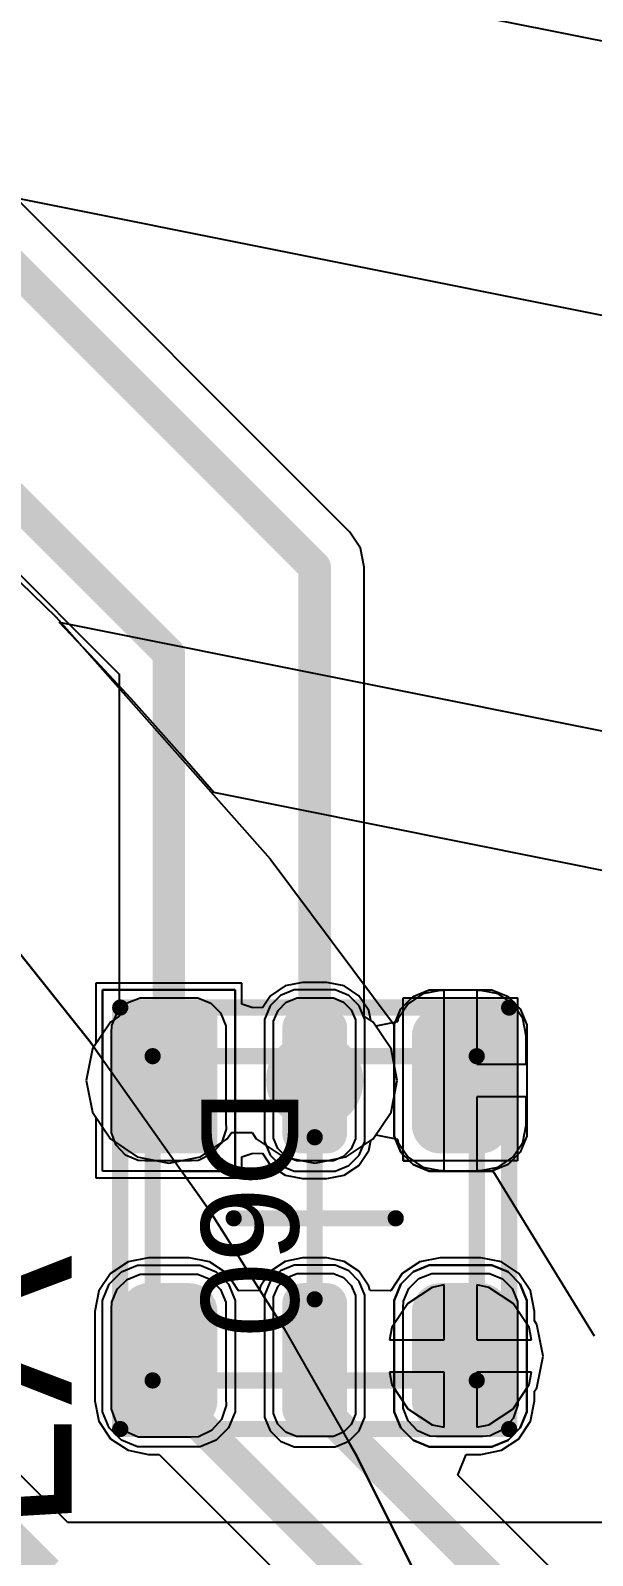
# Model space of a CAD drawing. Header units: inches. Extents: x -27 to 142, y -1 to 42.
# Drawn here: x 81.25 to 84.71, y 26.75 to 36.16 of the extents above; entities that cross this region are included whole.
import ezdxf

# ---------------------------------------------------------------- set-up
doc = ezdxf.new("R2010")
doc.units = ezdxf.units.IN
for name, color, linetype in [('Bottom Layer', 5, 'Continuous'), ('Bottom Overlay', 54, 'Continuous'), ('Mechanical 13', 56, 'Continuous'), ('Mechanical 15', 56, 'Continuous'), ('Top Layer', 1, 'Continuous'), ('Top Overlay', 2, 'Continuous'), ('Top Paste', 8, 'Continuous'), ('Top Solder', 216, 'Continuous'), ('Via Holes', 16, 'Continuous')]:
    doc.layers.add(name, color=color, linetype=linetype)
doc.styles.add('Arial', font='', dxfattribs={"height": 0.2})
doc.styles.get('Arial').set_extended_font_data('Arial')

# ---------------------------------------------------------------- blocks, each defined once
blk = doc.blocks.new('APA_RGB_LED_2020_832')
at = {"layer": 'Top Layer'}
h = blk.add_hatch(color=1, dxfattribs=at)
edge = h.paths.add_edge_path()
edge.add_arc((-1.125, 1.025), 0.125, 90, 180)
edge.add_line((-1.25, 1.025), (-1.25, 0.775))
edge.add_arc((-1.125, 0.775), 0.125, 180, 270)
edge.add_line((-1.125, 0.65), (-0.575, 0.65))
edge.add_arc((-0.575, 0.775), 0.125, 270, 360)
edge.add_line((-0.45, 0.775), (-0.45, 1.025))
edge.add_arc((-0.575, 1.025), 0.125, 0, 90)
edge.add_line((-0.575, 1.15), (-1.125, 1.15))
h = blk.add_hatch(color=1, dxfattribs=at)
edge = h.paths.add_edge_path()
edge.add_arc((0.575, 1.025), 0.125, 90, 180)
edge.add_line((0.45, 1.025), (0.45, 0.775))
edge.add_arc((0.575, 0.775), 0.125, 180, 270)
edge.add_line((0.575, 0.65), (1.125, 0.65))
edge.add_arc((1.125, 0.775), 0.125, 270, 360)
edge.add_line((1.25, 0.775), (1.25, 1.025))
edge.add_arc((1.125, 1.025), 0.125, 0, 90)
edge.add_line((1.125, 1.15), (0.575, 1.15))
h = blk.add_hatch(color=1, dxfattribs=at)
edge = h.paths.add_edge_path()
edge.add_arc((-1.175, 0.075), 0.075, 90, 180)
edge.add_line((-1.25, 0.075), (-1.25, -0.075))
edge.add_arc((-1.175, -0.075), 0.075, 180, 270)
edge.add_line((-1.175, -0.15), (-0.525, -0.15))
edge.add_arc((-0.525, -0.075), 0.075, 270, 360)
edge.add_line((-0.45, -0.075), (-0.45, 0.075))
edge.add_arc((-0.525, 0.075), 0.075, 0, 90)
edge.add_line((-0.525, 0.15), (-1.175, 0.15))
h = blk.add_hatch(color=1, dxfattribs=at)
edge = h.paths.add_edge_path()
edge.add_arc((0.525, 0.075), 0.075, 90, 180)
edge.add_line((0.45, 0.075), (0.45, -0.075))
edge.add_arc((0.525, -0.075), 0.075, 180, 270)
edge.add_line((0.525, -0.15), (1.175, -0.15))
edge.add_arc((1.175, -0.075), 0.075, 270, 360)
edge.add_line((1.25, -0.075), (1.25, 0.075))
edge.add_arc((1.175, 0.075), 0.075, 0, 90)
edge.add_line((1.175, 0.15), (0.525, 0.15))
blk.add_hatch(color=1, dxfattribs=at).paths.add_polyline_path([(-1.25, -0.65), (-0.45, -0.65), (-0.45, -1.15), (-1.25, -1.15)])
h = blk.add_hatch(color=1, dxfattribs=at)
edge = h.paths.add_edge_path()
edge.add_arc((0.575, -0.775), 0.125, 90, 180)
edge.add_line((0.45, -0.775), (0.45, -1.025))
edge.add_arc((0.575, -1.025), 0.125, 180, 270)
edge.add_line((0.575, -1.15), (1.125, -1.15))
edge.add_arc((1.125, -1.025), 0.125, 270, 360)
edge.add_line((1.25, -1.025), (1.25, -0.775))
edge.add_arc((1.125, -0.775), 0.125, 0, 90)
edge.add_line((1.125, -0.65), (0.575, -0.65))
at = {"layer": 'Top Paste'}
h = blk.add_hatch(color=8, dxfattribs=at)
edge = h.paths.add_edge_path()
edge.add_arc((-1.125, 1.025), 0.125, 90, 180)
edge.add_line((-1.25, 1.025), (-1.25, 0.775))
edge.add_arc((-1.125, 0.775), 0.125, 180, 270)
edge.add_line((-1.125, 0.65), (-0.575, 0.65))
edge.add_arc((-0.575, 0.775), 0.125, 270, 360)
edge.add_line((-0.45, 0.775), (-0.45, 1.025))
edge.add_arc((-0.575, 1.025), 0.125, 0, 90)
edge.add_line((-0.575, 1.15), (-1.125, 1.15))
h = blk.add_hatch(color=8, dxfattribs=at)
edge = h.paths.add_edge_path()
edge.add_arc((0.575, 1.025), 0.125, 90, 180)
edge.add_line((0.45, 1.025), (0.45, 0.775))
edge.add_arc((0.575, 0.775), 0.125, 180, 270)
edge.add_line((0.575, 0.65), (1.125, 0.65))
edge.add_arc((1.125, 0.775), 0.125, 270, 360)
edge.add_line((1.25, 0.775), (1.25, 1.025))
edge.add_arc((1.125, 1.025), 0.125, 0, 90)
edge.add_line((1.125, 1.15), (0.575, 1.15))
h = blk.add_hatch(color=8, dxfattribs=at)
edge = h.paths.add_edge_path()
edge.add_arc((-1.175, 0.075), 0.075, 90, 180)
edge.add_line((-1.25, 0.075), (-1.25, -0.075))
edge.add_arc((-1.175, -0.075), 0.075, 180, 270)
edge.add_line((-1.175, -0.15), (-0.525, -0.15))
edge.add_arc((-0.525, -0.075), 0.075, 270, 360)
edge.add_line((-0.45, -0.075), (-0.45, 0.075))
edge.add_arc((-0.525, 0.075), 0.075, 0, 90)
edge.add_line((-0.525, 0.15), (-1.175, 0.15))
h = blk.add_hatch(color=8, dxfattribs=at)
edge = h.paths.add_edge_path()
edge.add_arc((0.525, 0.075), 0.075, 90, 180)
edge.add_line((0.45, 0.075), (0.45, -0.075))
edge.add_arc((0.525, -0.075), 0.075, 180, 270)
edge.add_line((0.525, -0.15), (1.175, -0.15))
edge.add_arc((1.175, -0.075), 0.075, 270, 360)
edge.add_line((1.25, -0.075), (1.25, 0.075))
edge.add_arc((1.175, 0.075), 0.075, 0, 90)
edge.add_line((1.175, 0.15), (0.525, 0.15))
blk.add_hatch(color=8, dxfattribs=at).paths.add_polyline_path([(-1.25, -0.65), (-0.45, -0.65), (-0.45, -1.15), (-1.25, -1.15)])
h = blk.add_hatch(color=8, dxfattribs=at)
edge = h.paths.add_edge_path()
edge.add_arc((0.575, -0.775), 0.125, 90, 180)
edge.add_line((0.45, -0.775), (0.45, -1.025))
edge.add_arc((0.575, -1.025), 0.125, 180, 270)
edge.add_line((0.575, -1.15), (1.125, -1.15))
edge.add_arc((1.125, -1.025), 0.125, 270, 360)
edge.add_line((1.25, -1.025), (1.25, -0.775))
edge.add_arc((1.125, -0.775), 0.125, 0, 90)
edge.add_line((1.125, -0.65), (0.575, -0.65))
at = {"layer": 'Top Solder'}
h = blk.add_hatch(color=216, dxfattribs=at)
edge = h.paths.add_edge_path()
edge.add_arc((-1.125, 1.025), 0.175, 90, 180)
edge.add_line((-1.3, 1.025), (-1.3, 0.775))
edge.add_arc((-1.125, 0.775), 0.175, 180, 270)
edge.add_line((-1.125, 0.6), (-0.575, 0.6))
edge.add_arc((-0.575, 0.775), 0.175, 270, 360)
edge.add_line((-0.4, 0.775), (-0.4, 1.025))
edge.add_arc((-0.575, 1.025), 0.175, 0, 90)
edge.add_line((-0.575, 1.2), (-1.125, 1.2))
h = blk.add_hatch(color=216, dxfattribs=at)
edge = h.paths.add_edge_path()
edge.add_arc((0.575, 1.025), 0.175, 90, 180)
edge.add_line((0.4, 1.025), (0.4, 0.775))
edge.add_arc((0.575, 0.775), 0.175, 180, 270)
edge.add_line((0.575, 0.6), (1.125, 0.6))
edge.add_arc((1.125, 0.775), 0.175, 270, 360)
edge.add_line((1.3, 0.775), (1.3, 1.025))
edge.add_arc((1.125, 1.025), 0.175, 0, 90)
edge.add_line((1.125, 1.2), (0.575, 1.2))
h = blk.add_hatch(color=216, dxfattribs=at)
edge = h.paths.add_edge_path()
edge.add_arc((-1.175, 0.075), 0.125, 90, 180)
edge.add_line((-1.3, 0.075), (-1.3, -0.075))
edge.add_arc((-1.175, -0.075), 0.125, 180, 270)
edge.add_line((-1.175, -0.2), (-0.525, -0.2))
edge.add_arc((-0.525, -0.075), 0.125, 270, 360)
edge.add_line((-0.4, -0.075), (-0.4, 0.075))
edge.add_arc((-0.525, 0.075), 0.125, 0, 90)
edge.add_line((-0.525, 0.2), (-1.175, 0.2))
h = blk.add_hatch(color=216, dxfattribs=at)
edge = h.paths.add_edge_path()
edge.add_arc((0.525, 0.075), 0.125, 90, 180)
edge.add_line((0.4, 0.075), (0.4, -0.075))
edge.add_arc((0.525, -0.075), 0.125, 180, 270)
edge.add_line((0.525, -0.2), (1.175, -0.2))
edge.add_arc((1.175, -0.075), 0.125, 270, 360)
edge.add_line((1.3, -0.075), (1.3, 0.075))
edge.add_arc((1.175, 0.075), 0.125, 0, 90)
edge.add_line((1.175, 0.2), (0.525, 0.2))
blk.add_hatch(color=216, dxfattribs=at).paths.add_polyline_path([(-1.3, -0.6), (-0.4, -0.6), (-0.4, -1.2), (-1.3, -1.2)])
h = blk.add_hatch(color=216, dxfattribs=at)
edge = h.paths.add_edge_path()
edge.add_arc((0.575, -0.775), 0.175, 90, 180)
edge.add_line((0.4, -0.775), (0.4, -1.025))
edge.add_arc((0.575, -1.025), 0.175, 180, 270)
edge.add_line((0.575, -1.2), (1.125, -1.2))
edge.add_arc((1.125, -1.025), 0.175, 270, 360)
edge.add_line((1.3, -1.025), (1.3, -0.775))
edge.add_arc((1.125, -0.775), 0.175, 0, 90)
edge.add_line((1.125, -0.6), (0.575, -0.6))
at = {"layer": 'Mechanical 13'}
for points in [[(1, 1, 0.1, 0.1, 0), (-1, 1, 0.1, 0.1, 0)], [(-1, -1, 0.1, 0.1, 0), (-1, 1, 0.1, 0.1, 0)], [(1, -1, 0.1, 0.1, 0), (1, 1, 0.1, 0.1, 0)], [(1, -1, 0.1, 0.1, 0), (-1, -1, 0.1, 0.1, 0)]]:
    blk.add_lwpolyline(points, format="xyseb", dxfattribs=at)
for points in [[(-1.025, 1, 0.05, 0.05, 1), (-0.975, 1, 0.05, 0.05, 1)], [(-1.025, 1, 0.05, 0.05, 1), (-0.975, 1, 0.05, 0.05, 1)], [(0.975, 1, 0.05, 0.05, 1), (1.025, 1, 0.05, 0.05, 1)], [(0.975, 1, 0.05, 0.05, 1), (1.025, 1, 0.05, 0.05, 1)], [(-1.025, -1, 0.05, 0.05, 1), (-0.975, -1, 0.05, 0.05, 1)], [(-1.025, -1, 0.05, 0.05, 1), (-0.975, -1, 0.05, 0.05, 1)], [(0.975, -1, 0.05, 0.05, 1), (1.025, -1, 0.05, 0.05, 1)], [(0.975, -1, 0.05, 0.05, 1), (1.025, -1, 0.05, 0.05, 1)]]:
    blk.add_lwpolyline(points, format="xyseb", close=True, dxfattribs=at)
at = {"layer": 'Mechanical 15'}
for points in [[(-1.3, -1.2, 0.1, 0.1, 0), (-1.3, 1.2, 0.1, 0.1, 0)], [(1.3, 1.2, 0.1, 0.1, 0), (-1.3, 1.2, 0.1, 0.1, 0)], [(1.3, -1.2, 0.1, 0.1, 0), (1.3, 1.2, 0.1, 0.1, 0)], [(0, -0.5, 0.1, 0.1, 0), (0, 0.5, 0.1, 0.1, 0)], [(0.5, 0, 0.1, 0.1, 0), (-0.5, 0, 0.1, 0.1, 0)], [(1.3, -1.2, 0.1, 0.1, 0), (-1.3, -1.2, 0.1, 0.1, 0)]]:
    blk.add_lwpolyline(points, format="xyseb", dxfattribs=at)
for points in [[(-1.325, 1.2, 0.05, 0.05, 1), (-1.275, 1.2, 0.05, 0.05, 1)], [(-1.325, 1.2, 0.05, 0.05, 1), (-1.275, 1.2, 0.05, 0.05, 1)], [(1.275, 1.2, 0.05, 0.05, 1), (1.325, 1.2, 0.05, 0.05, 1)], [(1.275, 1.2, 0.05, 0.05, 1), (1.325, 1.2, 0.05, 0.05, 1)], [(-0.025, 0.5, 0.05, 0.05, 1), (0.025, 0.5, 0.05, 0.05, 1)], [(-0.525, 0, 0.05, 0.05, 1), (-0.475, 0, 0.05, 0.05, 1)], [(0.475, 0, 0.05, 0.05, 1), (0.525, 0, 0.05, 0.05, 1)], [(-0.025, -0.5, 0.05, 0.05, 1), (0.025, -0.5, 0.05, 0.05, 1)], [(-1.325, -1.2, 0.05, 0.05, 1), (-1.275, -1.2, 0.05, 0.05, 1)], [(-1.325, -1.2, 0.05, 0.05, 1), (-1.275, -1.2, 0.05, 0.05, 1)], [(1.275, -1.2, 0.05, 0.05, 1), (1.325, -1.2, 0.05, 0.05, 1)], [(1.275, -1.2, 0.05, 0.05, 1), (1.325, -1.2, 0.05, 0.05, 1)]]:
    blk.add_lwpolyline(points, format="xyseb", close=True, dxfattribs=at)
at = {"layer": 'Top Overlay'}
for p, q in [((-1.3689, 1.1929), (-1.2929, 1.2689)), ((-1.2929, 1.2689), (-1.1937, 1.31)), ((-1.1937, 1.31), (-1.14, 1.31)), ((-1.14, 1.31), (-1.14, 1.31)), ((-1.14, 1.31), (-0.56, 1.31)), ((-0.56, 1.31), (-0.5063, 1.31)), ((-0.5063, 1.31), (-0.4071, 1.2689)), ((-0.4071, 1.2689), (-0.3311, 1.1929)), ((0.3311, 1.1929), (0.4071, 1.2689)), ((0.4071, 1.2689), (0.5063, 1.31)), ((0.5063, 1.31), (0.56, 1.31)), ((0.56, 1.31), (0.56, 1.31)), ((0.56, 1.31), (1.14, 1.31)), ((1.14, 1.31), (1.1937, 1.31)), ((1.1937, 1.31), (1.2929, 1.2689)), ((1.2929, 1.2689), (1.3689, 1.1929)), ((-1.41, 1.0937), (-1.3689, 1.1929)), ((-0.3311, 1.1929), (-0.29, 1.0937)), ((0.29, 1.0937), (0.3311, 1.1929)), ((1.3689, 1.1929), (1.41, 1.0937)), ((-1.41, 1.04), (-1.41, 1.0937)), ((-1.41, 0.76), (-1.41, 1.04)), ((-0.29, 1.0937), (-0.29, 1.04)), ((-0.29, 1.04), (-0.29, 1.04)), ((-0.29, 1.04), (-0.29, 0.76)), ((0.29, 1.04), (0.29, 1.0937)), ((0.29, 0.76), (0.29, 1.04)), ((1.41, 1.0937), (1.41, 1.04)), ((1.41, 1.04), (1.41, 1.04)), ((1.41, 1.04), (1.41, 0.76)), ((-1.41, 0.76), (-1.41, 0.76)), ((-1.41, 0.7063), (-1.41, 0.76)), ((-0.29, 0.76), (-0.29, 0.7063)), ((0.29, 0.76), (0.29, 0.76)), ((0.29, 0.7063), (0.29, 0.76)), ((1.41, 0.76), (1.41, 0.7063)), ((-1.3689, 0.6071), (-1.41, 0.7063)), ((-0.29, 0.7063), (-0.3311, 0.6071)), ((0.3311, 0.6071), (0.29, 0.7063)), ((1.41, 0.7063), (1.3689, 0.6071)), ((-1.2929, 0.5311), (-1.3689, 0.6071)), ((-0.3311, 0.6071), (-0.4071, 0.5311)), ((0.4071, 0.5311), (0.3311, 0.6071)), ((1.3689, 0.6071), (1.2929, 0.5311)), ((-1.1937, 0.49), (-1.2929, 0.5311)), ((-1.14, 0.49), (-1.1937, 0.49)), ((-0.56, 0.49), (-1.14, 0.49)), ((-0.5063, 0.49), (-0.56, 0.49)), ((-0.56, 0.49), (-0.56, 0.49)), ((-0.4071, 0.5311), (-0.5063, 0.49)), ((0.5063, 0.49), (0.4071, 0.5311)), ((0.56, 0.49), (0.5063, 0.49)), ((1.14, 0.49), (0.56, 0.49)), ((1.1937, 0.49), (1.14, 0.49)), ((1.14, 0.49), (1.14, 0.49)), ((1.2929, 0.5311), (1.1937, 0.49)), ((-1.2258, 0.31), (-1.3103, 0.275)), ((-1.18, 0.31), (-1.2258, 0.31)), ((-0.52, 0.31), (-1.18, 0.31)), ((-0.4742, 0.31), (-0.52, 0.31)), ((-0.52, 0.31), (-0.52, 0.31)), ((-0.3897, 0.275), (-0.4742, 0.31)), ((0.4743, 0.31), (0.3897, 0.275)), ((0.52, 0.31), (0.4743, 0.31)), ((1.18, 0.31), (0.52, 0.31)), ((1.2258, 0.31), (1.18, 0.31)), ((1.18, 0.31), (1.18, 0.31)), ((1.3103, 0.275), (1.2258, 0.31)), ((-1.375, 0.2103), (-1.41, 0.1257)), ((-1.3103, 0.275), (-1.375, 0.2103)), ((-0.325, 0.2103), (-0.3897, 0.275)), ((-0.29, 0.1257), (-0.325, 0.2103)), ((0.325, 0.2103), (0.29, 0.1257)), ((0.3897, 0.275), (0.325, 0.2103)), ((1.375, 0.2103), (1.3103, 0.275)), ((1.41, 0.1257), (1.375, 0.2103)), ((-1.41, 0.1257), (-1.41, 0.08)), ((-0.29, 0.08), (-0.29, 0.1257)), ((0.29, 0.1257), (0.29, 0.08)), ((1.41, 0.08), (1.41, 0.1257)), ((-1.41, 0.08), (-1.41, -0.08)), ((-1.41, 0.08), (-1.41, 0.08)), ((-0.29, -0.08), (-0.29, 0.08)), ((0.29, 0.08), (0.29, -0.08)), ((0.29, 0.08), (0.29, 0.08)), ((1.41, -0.08), (1.41, 0.08)), ((-1.41, -0.08), (-1.41, -0.1258)), ((-0.29, -0.1258), (-0.29, -0.08)), ((-0.29, -0.08), (-0.29, -0.08)), ((0.29, -0.08), (0.29, -0.1258)), ((1.41, -0.1258), (1.41, -0.08)), ((1.41, -0.08), (1.41, -0.08)), ((-1.41, -0.1258), (-1.375, -0.2103)), ((-0.325, -0.2103), (-0.29, -0.1258)), ((0.29, -0.1258), (0.325, -0.2103)), ((1.375, -0.2103), (1.41, -0.1258)), ((-1.375, -0.2103), (-1.3103, -0.275)), ((-1.3103, -0.275), (-1.2258, -0.31)), ((-0.4742, -0.31), (-0.3897, -0.275)), ((-0.3897, -0.275), (-0.325, -0.2103)), ((0.325, -0.2103), (0.3897, -0.275)), ((0.3897, -0.275), (0.4743, -0.31)), ((1.2258, -0.31), (1.3103, -0.275)), ((1.3103, -0.275), (1.375, -0.2103)), ((-1.2258, -0.31), (-1.18, -0.31)), ((-1.18, -0.31), (-1.18, -0.31)), ((-1.18, -0.31), (-0.52, -0.31)), ((-0.52, -0.31), (-0.4742, -0.31)), ((0.4743, -0.31), (0.52, -0.31)), ((0.52, -0.31), (0.52, -0.31)), ((0.52, -0.31), (1.18, -0.31)), ((1.18, -0.31), (1.2258, -0.31)), ((-1.41, -1.31), (-1.41, -0.49)), ((-1.41, -0.49), (-0.29, -0.49)), ((-0.29, -0.49), (-0.29, -1.31)), ((0.3311, -0.6071), (0.4071, -0.5311)), ((0.4071, -0.5311), (0.5063, -0.49)), ((0.5063, -0.49), (0.56, -0.49)), ((0.56, -0.49), (0.56, -0.49)), ((0.56, -0.49), (1.14, -0.49)), ((1.14, -0.49), (1.1937, -0.49)), ((1.1937, -0.49), (1.2929, -0.5311)), ((1.2929, -0.5311), (1.3689, -0.6071)), ((0.29, -0.7063), (0.3311, -0.6071)), ((1.3689, -0.6071), (1.41, -0.7063)), ((0.29, -0.76), (0.29, -0.7063)), ((1.41, -0.7063), (1.41, -0.76)), ((0.29, -1.04), (0.29, -0.76)), ((1.41, -0.76), (1.41, -0.76)), ((1.41, -0.76), (1.41, -1.04)), ((0.29, -1.04), (0.29, -1.04)), ((0.29, -1.0937), (0.29, -1.04)), ((0.3311, -1.1929), (0.29, -1.0937)), ((1.41, -1.0937), (1.3689, -1.1929)), ((1.41, -1.04), (1.41, -1.0937)), ((0.4071, -1.2689), (0.3311, -1.1929)), ((1.3689, -1.1929), (1.2929, -1.2689)), ((-0.29, -1.31), (-1.41, -1.31)), ((0.5063, -1.31), (0.4071, -1.2689)), ((0.56, -1.31), (0.5063, -1.31)), ((1.14, -1.31), (0.56, -1.31)), ((1.1937, -1.31), (1.14, -1.31)), ((1.14, -1.31), (1.14, -1.31)), ((1.2929, -1.2689), (1.1937, -1.31))]:
    blk.add_line(p, q, dxfattribs=at)
at = {"layer": 'Mechanical 15', "style": 'Arial'}
blk.add_text('D60', height=0.6, dxfattribs=at).set_placement((-0.8, -0.7))

msp = doc.modelspace()

# ---------------------------------------------------------------- hatches: boundary and pattern name
at = {"layer": 'Bottom Layer'}
h = msp.add_hatch(color=5, dxfattribs=at)
edge = h.paths.add_edge_path()
edge.add_arc((82.1, 29.6833), 0.3, 0, 360)
h = msp.add_hatch(color=5, dxfattribs=at)
edge = h.paths.add_edge_path()
edge.add_arc((83, 29.6833), 0.3, 0, 360)
h = msp.add_hatch(color=5, dxfattribs=at)
edge = h.paths.add_edge_path()
edge.add_arc((83.9, 27.9833), 0.3, 0, 360)
at = {"layer": 'Top Layer'}
h = msp.add_hatch(color=1, dxfattribs=at)
edge = h.paths.add_edge_path()
edge.add_arc((82.1, 29.6833), 0.3, 0, 360)
h = msp.add_hatch(color=1, dxfattribs=at)
edge = h.paths.add_edge_path()
edge.add_arc((83, 29.6833), 0.3, 0, 360)
h = msp.add_hatch(color=1, dxfattribs=at)
edge = h.paths.add_edge_path()
edge.add_arc((83.9, 27.9833), 0.3, 0, 360)
at = {"layer": 'Via Holes'}
h = msp.add_hatch(color=7, dxfattribs=at)
edge = h.paths.add_edge_path()
edge.add_arc((82.1, 29.6833), 0.15, 0, 360)
h = msp.add_hatch(color=7, dxfattribs=at)
edge = h.paths.add_edge_path()
edge.add_arc((83, 29.6833), 0.15, 0, 360)
h = msp.add_hatch(color=7, dxfattribs=at)
edge = h.paths.add_edge_path()
edge.add_arc((83.9, 27.9833), 0.15, 0, 360)

# ---------------------------------------------------------------- linework, layer by layer
at = {"layer": 'Bottom Layer'}
for p, q in [((83.2163, 33.0663), (80.3663, 35.9163)), ((79.4644, 34.5197), (81.7941, 32.19)), ((83.2826, 32.9671), (83.2163, 33.0663)), ((83.3059, 32.85), (83.2826, 32.9671)), ((83.3059, 30.0803), (83.3059, 32.85)), ((81.7941, 32.19), (81.7941, 30.0803)), ((81.7395, 30.0438), (81.629, 29.8784)), ((81.7941, 30.0803), (81.7395, 30.0438)), ((83.3605, 30.0438), (83.3059, 30.0803)), ((83.471, 29.8784), (83.3605, 30.0438)), ((81.629, 29.8784), (81.5902, 29.6833)), ((83.5098, 29.6833), (83.471, 29.8784)), ((81.5902, 29.6833), (81.629, 29.4882)), ((83.471, 29.4882), (83.5098, 29.6833)), ((81.629, 29.4882), (81.7395, 29.3228)), ((83.3605, 29.3228), (83.471, 29.4882)), ((82.4605, 29.3228), (82.4865, 29.3618)), ((82.4865, 29.3618), (82.6135, 29.3618)), ((82.6135, 29.3618), (82.6395, 29.3228)), ((81.7395, 29.3228), (81.9049, 29.2123)), ((82.2951, 29.2123), (82.4605, 29.3228)), ((82.6395, 29.3228), (82.8049, 29.2123)), ((83.1951, 29.2123), (83.3605, 29.3228)), ((81.9049, 29.2123), (82.1, 29.1735)), ((82.1, 29.1735), (82.2951, 29.2123)), ((82.8049, 29.2123), (83, 29.1735)), ((83, 29.1735), (83.1951, 29.2123)), ((81.4767, 26.9559), (79.7059, 28.7267)), ((83.8, 28.4222), (83.7244, 28.4072)), ((83.8, 28.0833), (83.8, 28.4222)), ((84.0756, 28.4072), (84, 28.4222)), ((84, 28.4222), (84, 28.0833)), ((83.7244, 28.4072), (83.5756, 28.3077)), ((84.2244, 28.3077), (84.0756, 28.4072)), ((83.5756, 28.3077), (83.4761, 28.1589)), ((84.3239, 28.1589), (84.2244, 28.3077)), ((83.4761, 28.1589), (83.4611, 28.0833)), ((84.3389, 28.0833), (84.3239, 28.1589)), ((83.4611, 28.0833), (83.8, 28.0833)), ((84, 28.0833), (84.3389, 28.0833)), ((83.8, 27.8833), (83.4611, 27.8833)), ((83.4611, 27.8833), (83.4761, 27.8077)), ((83.8, 27.5444), (83.8, 27.8833)), ((84.3389, 27.8833), (84, 27.8833)), ((84, 27.8833), (84, 27.5444)), ((84.3239, 27.8077), (84.3389, 27.8833)), ((83.4761, 27.8077), (83.5756, 27.6589)), ((84.2244, 27.6589), (84.3239, 27.8077)), ((83.5756, 27.6589), (83.7244, 27.5594)), ((84.0756, 27.5594), (84.2244, 27.6589)), ((83.7244, 27.5594), (83.8, 27.5444)), ((84, 27.5444), (84.0756, 27.5594)), ((85.8, 26.9559), (81.4767, 26.9559))]:
    msp.add_line(p, q, dxfattribs=at)
for points in [[(80.15, 35.7, 0.2, 0.2, 0), (83, 32.85, 0.2, 0.2, 0)], [(79.4, 35.0167, 0.2, 0.2, 0), (82.1, 32.3167, 0.2, 0.2, 0)], [(83, 29.6833, 0.2, 0.2, 0), (83, 32.85, 0.2, 0.2, 0)], [(82.1, 29.6833, 0.2, 0.2, 0), (82.1, 32.3167, 0.2, 0.2, 0)], [(79.4, 28.6, 0.2, 0.2, 0), (81.35, 26.65, 0.2, 0.2, 0)]]:
    msp.add_lwpolyline(points, format="xyseb", dxfattribs=at)
for points in [[(82.95, 32.85, 0.1, 0.1, 1), (83.05, 32.85, 0.1, 0.1, 1)], [(82.95, 32.85, 0.1, 0.1, 1), (83.05, 32.85, 0.1, 0.1, 1)], [(82.05, 32.3167, 0.1, 0.1, 1), (82.15, 32.3167, 0.1, 0.1, 1)], [(82.05, 32.3167, 0.1, 0.1, 1), (82.15, 32.3167, 0.1, 0.1, 1)], [(82.05, 29.6833, 0.1, 0.1, 1), (82.15, 29.6833, 0.1, 0.1, 1)], [(82.95, 29.6833, 0.1, 0.1, 1), (83.05, 29.6833, 0.1, 0.1, 1)]]:
    msp.add_lwpolyline(points, format="xyseb", close=True, dxfattribs=at)
at = {"layer": 'Top Layer'}
for p, q in [((82.55, 30.2833), (81.65, 30.2833)), ((81.65, 30.2833), (81.65, 29.9098)), ((82.55, 30.1532), (82.55, 30.2833)), ((82.7267, 30.2066), (82.677, 30.1321)), ((82.8177, 30.2673), (82.7267, 30.2066)), ((82.925, 30.2887), (82.8177, 30.2673)), ((83.075, 30.2887), (82.925, 30.2887)), ((83.1823, 30.2673), (83.075, 30.2887)), ((83.2733, 30.2066), (83.1823, 30.2673)), ((83.334, 30.1156), (83.2733, 30.2066)), ((83.6677, 30.2173), (83.5767, 30.1566)), ((83.775, 30.2387), (83.6677, 30.2173)), ((83.8, 30.2387), (83.775, 30.2387)), ((83.8, 29.6833), (83.8, 30.2387)), ((84.025, 30.2387), (84, 30.2387)), ((84, 30.2387), (84, 29.7833)), ((84.1323, 30.2173), (84.025, 30.2387)), ((84.2233, 30.1566), (84.1323, 30.2173)), ((82.612, 30.1331), (82.55, 30.1532)), ((82.677, 30.1321), (82.612, 30.1331)), ((83.3465, 30.0531), (83.334, 30.1156)), ((83.5767, 30.1566), (83.516, 30.0656)), ((84.284, 30.0656), (84.2233, 30.1566)), ((83.3605, 30.0438), (83.3465, 30.0531)), ((83.3772, 30.0188), (83.3605, 30.0438)), ((83.512, 30.0456), (83.3772, 30.0188)), ((83.516, 30.0656), (83.512, 30.0456)), ((84.3054, 29.9583), (84.284, 30.0656)), ((84.3054, 29.7833), (84.3054, 29.9583)), ((81.629, 29.8784), (81.5902, 29.6833)), ((81.65, 29.9098), (81.629, 29.8784)), ((84, 29.7833), (84.3054, 29.7833)), ((81.5902, 29.6833), (81.629, 29.4882)), ((83.8, 29.1279), (83.8, 29.6833)), ((84.3054, 29.5833), (84, 29.5833)), ((84, 29.5833), (84, 29.1279)), ((84.3054, 29.4083), (84.3054, 29.5833)), ((81.629, 29.4882), (81.65, 29.4568)), ((81.65, 29.4568), (81.65, 29.0833)), ((84.284, 29.301), (84.3054, 29.4083)), ((83.334, 29.251), (83.3465, 29.3135)), ((83.3465, 29.3135), (83.3605, 29.3228)), ((83.3605, 29.3228), (83.3772, 29.3478)), ((83.3772, 29.3478), (83.512, 29.321)), ((83.512, 29.321), (83.516, 29.301)), ((83.516, 29.301), (83.5767, 29.21)), ((84.2233, 29.21), (84.284, 29.301)), ((82.55, 29.2134), (82.612, 29.2335)), ((82.55, 29.0833), (82.55, 29.2134)), ((82.612, 29.2335), (82.677, 29.2345)), ((82.677, 29.2345), (82.7267, 29.16)), ((83.2733, 29.16), (83.334, 29.251)), ((83.5767, 29.21), (83.6677, 29.1493)), ((84.1323, 29.1493), (84.2233, 29.21)), ((81.65, 29.0833), (82.55, 29.0833)), ((82.7267, 29.16), (82.8177, 29.0993)), ((82.8177, 29.0993), (82.925, 29.0779)), ((82.925, 29.0779), (83.075, 29.0779)), ((83.075, 29.0779), (83.1823, 29.0993)), ((83.1823, 29.0993), (83.2733, 29.16)), ((83.6677, 29.1493), (83.775, 29.1279)), ((83.775, 29.1279), (83.8, 29.1279)), ((84, 29.1279), (84.025, 29.1279)), ((84.025, 29.1279), (84.1323, 29.1493)), ((81.8482, 28.5644), (81.7407, 28.4926)), ((81.975, 28.5897), (81.8482, 28.5644)), ((82.225, 28.5897), (81.975, 28.5897)), ((82.3518, 28.5644), (82.225, 28.5897)), ((82.4593, 28.4926), (82.3518, 28.5644)), ((82.7267, 28.5066), (82.666, 28.4156)), ((82.8177, 28.5673), (82.7267, 28.5066)), ((82.925, 28.5887), (82.8177, 28.5673)), ((83.075, 28.5887), (82.925, 28.5887)), ((83.1823, 28.5673), (83.075, 28.5887)), ((83.2733, 28.5066), (83.1823, 28.5673)), ((83.334, 28.4156), (83.2733, 28.5066)), ((83.6482, 28.5644), (83.5407, 28.4926)), ((83.775, 28.5897), (83.6482, 28.5644)), ((84.025, 28.5897), (83.775, 28.5897)), ((84.1518, 28.5644), (84.025, 28.5897)), ((84.2593, 28.4926), (84.1518, 28.5644)), ((81.7407, 28.4926), (81.6689, 28.3851)), ((82.5306, 28.386), (82.4593, 28.4926)), ((82.666, 28.4156), (82.6603, 28.387)), ((83.3397, 28.387), (83.334, 28.4156)), ((83.5407, 28.4926), (83.4694, 28.386)), ((84.3311, 28.3851), (84.2593, 28.4926)), ((81.6689, 28.3851), (81.6436, 28.2583)), ((82.5348, 28.3852), (82.5306, 28.386)), ((82.6603, 28.387), (82.5348, 28.3852)), ((83.4652, 28.3852), (83.3397, 28.387)), ((83.4694, 28.386), (83.4652, 28.3852)), ((84.3564, 28.2583), (84.3311, 28.3851)), ((81.6436, 28.2583), (81.6436, 27.7083)), ((84.3564, 28.2003), (84.3564, 28.2583)), ((84.371, 28.1784), (84.3564, 28.2003)), ((84.4098, 27.9833), (84.371, 28.1784)), ((84.371, 27.7882), (84.4098, 27.9833)), ((84.3564, 27.7663), (84.371, 27.7882)), ((84.3564, 27.7083), (84.3564, 27.7663)), ((81.6436, 27.7083), (81.6689, 27.5815)), ((84.3311, 27.5815), (84.3564, 27.7083)), ((81.6689, 27.5815), (81.7407, 27.474)), ((84.2593, 27.474), (84.3311, 27.5815)), ((81.7407, 27.474), (81.8482, 27.4022)), ((84.1518, 27.4022), (84.2593, 27.474)), ((81.8482, 27.4022), (81.975, 27.3769)), ((81.975, 27.3769), (82.0405, 27.3769)), ((82.0405, 27.3769), (84.7041, 24.7133)), ((83.8826, 27.2499), (83.9352, 27.3769)), ((83.9352, 27.3769), (84.025, 27.3769)), ((84.025, 27.3769), (84.1518, 27.4022)), ((85.7163, 25.4163), (83.8826, 27.2499))]:
    msp.add_line(p, q, dxfattribs=at)
for points in [[(82.1, 27.75, 0.2, 0.2, 0), (82.1, 27.9833, 0.2, 0.2, 0)], [(83, 27.7, 0.2, 0.2, 0), (83, 27.9833, 0.2, 0.2, 0)], [(82.1, 27.75, 0.2, 0.2, 0), (85.01, 24.84, 0.2, 0.2, 0)], [(83, 27.7, 0.2, 0.2, 0), (85.5, 25.2, 0.2, 0.2, 0)]]:
    msp.add_lwpolyline(points, format="xyseb", dxfattribs=at)
for points in [[(82.05, 27.9833, 0.1, 0.1, 1), (82.15, 27.9833, 0.1, 0.1, 1)], [(82.95, 27.9833, 0.1, 0.1, 1), (83.05, 27.9833, 0.1, 0.1, 1)], [(82.05, 27.75, 0.1, 0.1, 1), (82.15, 27.75, 0.1, 0.1, 1)], [(82.05, 27.75, 0.1, 0.1, 1), (82.15, 27.75, 0.1, 0.1, 1)], [(82.95, 27.7, 0.1, 0.1, 1), (83.05, 27.7, 0.1, 0.1, 1)], [(82.95, 27.7, 0.1, 0.1, 1), (83.05, 27.7, 0.1, 0.1, 1)]]:
    msp.add_lwpolyline(points, format="xyseb", close=True, dxfattribs=at)
at = {"layer": 'Top Overlay'}
for p, q in [((79.8027, 34.0959), (81.4052, 32.5415)), ((81.4052, 32.5415), (82.725, 31.0509)), ((82.725, 31.0509), (83.4902, 30.0274)), ((80.7369, 31.022), (81.614, 29.9211)), ((81.614, 29.9211), (80.7369, 31.022)), ((82.51, 30.2433), (81.69, 30.2433)), ((81.69, 30.2433), (81.69, 29.8137)), ((82.51, 29.1233), (82.51, 30.2433)), ((82.7897, 30.2083), (82.725, 30.1436)), ((82.8742, 30.2433), (82.7897, 30.2083)), ((83.1257, 30.2433), (82.8742, 30.2433)), ((83.2103, 30.2083), (83.1257, 30.2433)), ((83.275, 30.1436), (83.2103, 30.2083)), ((81.7812, 30.1011), (81.8431, 30.1616)), ((81.8431, 30.1616), (81.9235, 30.1938)), ((81.9235, 30.1938), (81.9667, 30.1932)), ((81.9667, 30.1932), (81.9667, 30.1933)), ((81.9667, 30.1933), (82.2367, 30.1933)), ((82.2367, 30.1933), (82.2795, 30.1933)), ((82.2795, 30.1933), (82.3585, 30.1606)), ((82.3585, 30.1606), (82.419, 30.1001)), ((82.725, 30.1436), (82.69, 30.0591)), ((82.7467, 30.0491), (82.7741, 30.1153)), ((82.7741, 30.1153), (82.8247, 30.1659)), ((82.8247, 30.1659), (82.8909, 30.1933)), ((82.8909, 30.1933), (82.9267, 30.1933)), ((82.9267, 30.1933), (82.9267, 30.1933)), ((82.9267, 30.1933), (83.0817, 30.1933)), ((83.0817, 30.1933), (83.1155, 30.1933)), ((83.1155, 30.1933), (83.178, 30.1674)), ((83.178, 30.1674), (83.2258, 30.1196)), ((83.2258, 30.1196), (83.2517, 30.0571)), ((83.31, 30.0591), (83.275, 30.1436)), ((83.5467, 29.1883), (83.5467, 30.1933)), ((83.5467, 30.1933), (84.2517, 30.1933)), ((84.2517, 30.1933), (84.2517, 29.1883)), ((81.7467, 29.9783), (81.7472, 30.0216)), ((81.7472, 30.0216), (81.7812, 30.1011)), ((82.419, 30.1001), (82.4517, 30.0211)), ((82.4517, 30.0211), (82.4517, 29.9783)), ((82.69, 30.0591), (82.69, 30.0133)), ((82.69, 30.0133), (82.69, 29.3533)), ((82.7467, 30.0133), (82.7467, 30.0491)), ((82.7467, 29.3633), (82.7467, 30.0133)), ((83.2517, 30.0571), (83.2517, 30.0233)), ((83.2517, 30.0233), (83.2517, 30.0233)), ((83.2517, 30.0233), (83.2517, 29.3583)), ((83.31, 30.0133), (83.31, 30.0591)), ((83.31, 29.3533), (83.31, 30.0133)), ((83.4902, 30.0274), (83.49, 30.027)), ((83.49, 30.027), (83.49, 29.9733)), ((81.614, 29.9211), (82.3506, 28.8805)), ((81.69, 29.8137), (81.614, 29.9211)), ((81.7467, 29.4033), (81.7467, 29.9783)), ((82.4517, 29.9783), (82.4517, 29.9783)), ((82.4517, 29.9783), (82.4517, 29.4283)), ((83.49, 29.9733), (83.49, 29.3933)), ((81.7457, 29.3615), (81.7467, 29.4033)), ((81.7759, 29.2836), (81.7457, 29.3615)), ((81.7467, 29.4033), (81.7467, 29.4033)), ((82.4542, 29.383), (82.4242, 29.2975)), ((82.4517, 29.4283), (82.4542, 29.383)), ((82.69, 29.3533), (82.69, 29.3075)), ((82.7467, 29.3285), (82.7467, 29.3633)), ((82.7467, 29.3633), (82.7467, 29.3633)), ((83.2517, 29.3583), (83.2517, 29.3245)), ((83.31, 29.3075), (83.31, 29.3533)), ((83.49, 29.3933), (83.49, 29.3396)), ((81.8335, 29.2231), (81.7759, 29.2836)), ((82.4242, 29.2975), (82.3637, 29.23)), ((82.69, 29.3075), (82.725, 29.223)), ((82.7733, 29.2642), (82.7467, 29.3285)), ((82.8226, 29.2149), (82.7733, 29.2642)), ((83.2258, 29.262), (83.178, 29.2142)), ((83.2517, 29.3245), (83.2258, 29.262)), ((83.275, 29.223), (83.31, 29.3075)), ((83.49, 29.3396), (83.5311, 29.2404)), ((81.9099, 29.1893), (81.8335, 29.2231)), ((81.9517, 29.1883), (81.9099, 29.1893)), ((82.2367, 29.1883), (81.9517, 29.1883)), ((82.282, 29.1908), (82.2367, 29.1883)), ((82.2367, 29.1883), (82.2367, 29.1883)), ((82.3637, 29.23), (82.282, 29.1908)), ((82.725, 29.223), (82.7897, 29.1583)), ((82.8869, 29.1883), (82.8226, 29.2149)), ((82.9217, 29.1883), (82.8869, 29.1883)), ((83.0817, 29.1883), (82.9217, 29.1883)), ((83.1155, 29.1883), (83.0817, 29.1883)), ((83.0817, 29.1883), (83.0817, 29.1883)), ((83.178, 29.2142), (83.1155, 29.1883)), ((83.2103, 29.1583), (83.275, 29.223)), ((83.5311, 29.2404), (83.5467, 29.2248)), ((83.5467, 29.2248), (83.5467, 29.1883)), ((84.2517, 29.1883), (83.5467, 29.1883)), ((83.5467, 29.1883), (83.5832, 29.1883)), ((83.5832, 29.1883), (83.6071, 29.1644)), ((83.6071, 29.1644), (83.7063, 29.1233)), ((82.3506, 28.8805), (82.1787, 29.1233)), ((82.1787, 29.1233), (82.51, 29.1233)), ((82.7897, 29.1583), (82.8742, 29.1233)), ((82.8742, 29.1233), (83.1257, 29.1233)), ((83.1257, 29.1233), (83.2103, 29.1583)), ((83.7063, 29.1233), (84.0937, 29.1233)), ((84.0937, 29.1233), (84.0994, 29.1257)), ((84.0994, 29.1257), (84.7247, 28.1087)), ((82.3506, 28.8805), (82.8092, 28.1561)), ((82.69, 28.3444), (82.3506, 28.8805)), ((82.7897, 28.5083), (82.725, 28.4436)), ((82.8742, 28.5433), (82.7897, 28.5083)), ((83.1257, 28.5433), (82.8742, 28.5433)), ((83.2103, 28.5083), (83.1257, 28.5433)), ((83.275, 28.4436), (83.2103, 28.5083)), ((83.7063, 28.5433), (83.6071, 28.5022)), ((84.0937, 28.5433), (83.7063, 28.5433)), ((84.1929, 28.5022), (84.0937, 28.5433)), ((81.7812, 28.3961), (81.8431, 28.4566)), ((81.8431, 28.4566), (81.9235, 28.4888)), ((81.9235, 28.4888), (81.9667, 28.4882)), ((81.9667, 28.4882), (81.9667, 28.4883)), ((81.9667, 28.4883), (82.2367, 28.4883)), ((82.2367, 28.4883), (82.2795, 28.4883)), ((82.2795, 28.4883), (82.3585, 28.4556)), ((82.3585, 28.4556), (82.419, 28.3951)), ((82.725, 28.4436), (82.69, 28.359)), ((82.7467, 28.3491), (82.7741, 28.4153)), ((82.7741, 28.4153), (82.8247, 28.4659)), ((82.8247, 28.4659), (82.8909, 28.4933)), ((82.8909, 28.4933), (82.9267, 28.4933)), ((82.9267, 28.4933), (82.9267, 28.4933)), ((82.9267, 28.4933), (83.0817, 28.4933)), ((83.0817, 28.4933), (83.1155, 28.4933)), ((83.1155, 28.4933), (83.178, 28.4674)), ((83.178, 28.4674), (83.2258, 28.4196)), ((83.2258, 28.4196), (83.2517, 28.3571)), ((83.31, 28.359), (83.275, 28.4436)), ((83.5311, 28.4262), (83.49, 28.327)), ((83.6071, 28.5022), (83.5311, 28.4262)), ((83.5812, 28.4011), (83.6431, 28.4616)), ((83.6431, 28.4616), (83.7235, 28.4938)), ((83.7235, 28.4938), (83.7667, 28.4932)), ((83.7667, 28.4932), (83.7667, 28.4933)), ((83.7667, 28.4933), (84.0367, 28.4933)), ((84.0367, 28.4933), (84.0795, 28.4933)), ((84.0795, 28.4933), (84.1585, 28.4606)), ((84.1585, 28.4606), (84.219, 28.4001)), ((84.2689, 28.4262), (84.1929, 28.5022)), ((84.31, 28.327), (84.2689, 28.4262)), ((81.7467, 28.2733), (81.7472, 28.3166)), ((81.7472, 28.3166), (81.7812, 28.3961)), ((82.419, 28.3951), (82.4517, 28.3161)), ((82.4517, 28.3161), (82.4517, 28.2733)), ((82.69, 28.359), (82.69, 28.3444)), ((82.7467, 28.3133), (82.7467, 28.3491)), ((83.2517, 28.3571), (83.2517, 28.3233)), ((83.2517, 28.3233), (83.2517, 28.3233)), ((83.2517, 28.3233), (83.2517, 27.6583)), ((83.31, 28.3133), (83.31, 28.359)), ((83.49, 28.327), (83.49, 28.2733)), ((83.5467, 28.2783), (83.5472, 28.3216)), ((83.5472, 28.3216), (83.5812, 28.4011)), ((84.219, 28.4001), (84.2517, 28.3211)), ((84.2517, 28.3211), (84.2517, 28.2783)), ((84.31, 28.2733), (84.31, 28.327)), ((81.7467, 27.6983), (81.7467, 28.2733)), ((82.4517, 28.2733), (82.4517, 28.2733)), ((82.4517, 28.2733), (82.4517, 27.7233)), ((82.7467, 27.6633), (82.7467, 28.3133)), ((83.31, 27.6533), (83.31, 28.3133)), ((83.49, 28.2733), (83.49, 27.6933)), ((83.5467, 27.7033), (83.5467, 28.2783)), ((84.2517, 28.2783), (84.2517, 28.2783)), ((84.2517, 28.2783), (84.2517, 27.7283)), ((84.31, 27.6933), (84.31, 28.2733)), ((82.8092, 28.1561), (83.2516, 27.3802)), ((81.7457, 27.6565), (81.7467, 27.6983)), ((81.7759, 27.5786), (81.7457, 27.6565)), ((81.7467, 27.6983), (81.7467, 27.6983)), ((82.4542, 27.678), (82.4242, 27.5925)), ((82.4517, 27.7233), (82.4542, 27.678)), ((82.7467, 27.6285), (82.7467, 27.6633)), ((82.7467, 27.6633), (82.7467, 27.6633)), ((83.2517, 27.6583), (83.2517, 27.6245)), ((83.49, 27.6933), (83.49, 27.6396)), ((83.5457, 27.6615), (83.5467, 27.7033)), ((83.5759, 27.5836), (83.5457, 27.6615)), ((83.5467, 27.7033), (83.5467, 27.7033)), ((84.2542, 27.683), (84.2242, 27.5975)), ((84.2517, 27.7283), (84.2542, 27.683)), ((84.31, 27.6396), (84.31, 27.6933)), ((81.8335, 27.5181), (81.7759, 27.5786)), ((82.4242, 27.5925), (82.3637, 27.525)), ((82.7733, 27.5642), (82.7467, 27.6285)), ((82.8226, 27.5149), (82.7733, 27.5642)), ((83.2258, 27.562), (83.178, 27.5142)), ((83.2517, 27.6245), (83.2258, 27.562)), ((83.275, 27.523), (83.31, 27.6075)), ((83.31, 27.6075), (83.31, 27.6533)), ((83.49, 27.6396), (83.5311, 27.5404)), ((83.6335, 27.5231), (83.5759, 27.5836)), ((84.2242, 27.5975), (84.1637, 27.53)), ((84.2689, 27.5404), (84.31, 27.6396)), ((81.9099, 27.4843), (81.8335, 27.5181)), ((81.9517, 27.4833), (81.9099, 27.4843)), ((82.2367, 27.4833), (81.9517, 27.4833)), ((82.282, 27.4858), (82.2367, 27.4833)), ((82.2367, 27.4833), (82.2367, 27.4833)), ((82.3637, 27.525), (82.282, 27.4858)), ((82.8869, 27.4883), (82.8226, 27.5149)), ((82.9217, 27.4883), (82.8869, 27.4883)), ((83.0817, 27.4883), (82.9217, 27.4883)), ((83.1155, 27.4883), (83.0817, 27.4883)), ((83.0817, 27.4883), (83.0817, 27.4883)), ((83.178, 27.5142), (83.1155, 27.4883)), ((83.2103, 27.4583), (83.275, 27.523)), ((83.5311, 27.5404), (83.6071, 27.4644)), ((83.7099, 27.4893), (83.6335, 27.5231)), ((83.7517, 27.4883), (83.7099, 27.4893)), ((84.0367, 27.4883), (83.7517, 27.4883)), ((84.082, 27.4908), (84.0367, 27.4883)), ((84.0367, 27.4883), (84.0367, 27.4883)), ((84.1637, 27.53), (84.082, 27.4908)), ((84.1929, 27.4644), (84.2689, 27.5404)), ((83.2076, 27.4572), (83.2103, 27.4583)), ((83.2516, 27.3802), (83.2076, 27.4572)), ((83.2516, 27.3802), (83.6697, 26.5478)), ((83.6697, 26.5478), (83.2516, 27.3802)), ((83.6071, 27.4644), (83.7063, 27.4233)), ((83.7063, 27.4233), (84.0937, 27.4233)), ((84.0937, 27.4233), (84.1929, 27.4644))]:
    msp.add_line(p, q, dxfattribs=at)
at = {"layer": 'Top Solder'}
for p, q in [((57.8919, 41.4721), (91.684, 34.7139)), ((89.6097, 33.4347), (57.8919, 39.7781)), ((81.4241, 32.5107), (86.4812, 31.4987)), ((81.6475, 32.2742), (81.4241, 32.5107)), ((81.8668, 32.0367), (81.6475, 32.2742)), ((82.1673, 31.7013), (81.8668, 32.0367)), ((82.3772, 31.4592), (82.1673, 31.7013)), ((85.4613, 30.842), (82.3772, 31.4592))]:
    msp.add_line(p, q, dxfattribs=at)

# ---------------------------------------------------------------- block references
at = {"rotation": 270}
msp.add_blockref('APA_RGB_LED_2020_832', (83, 28.8333), dxfattribs=at)

# ---------------------------------------------------------------- texts
at = {"layer": 'Bottom Overlay', "style": 'Arial', "text_generation_flag": 2}
msp.add_text('5V', height=1, rotation=270, dxfattribs=at).set_placement((80.5, 26.9))

doc.saveas('drawing.dxf')
